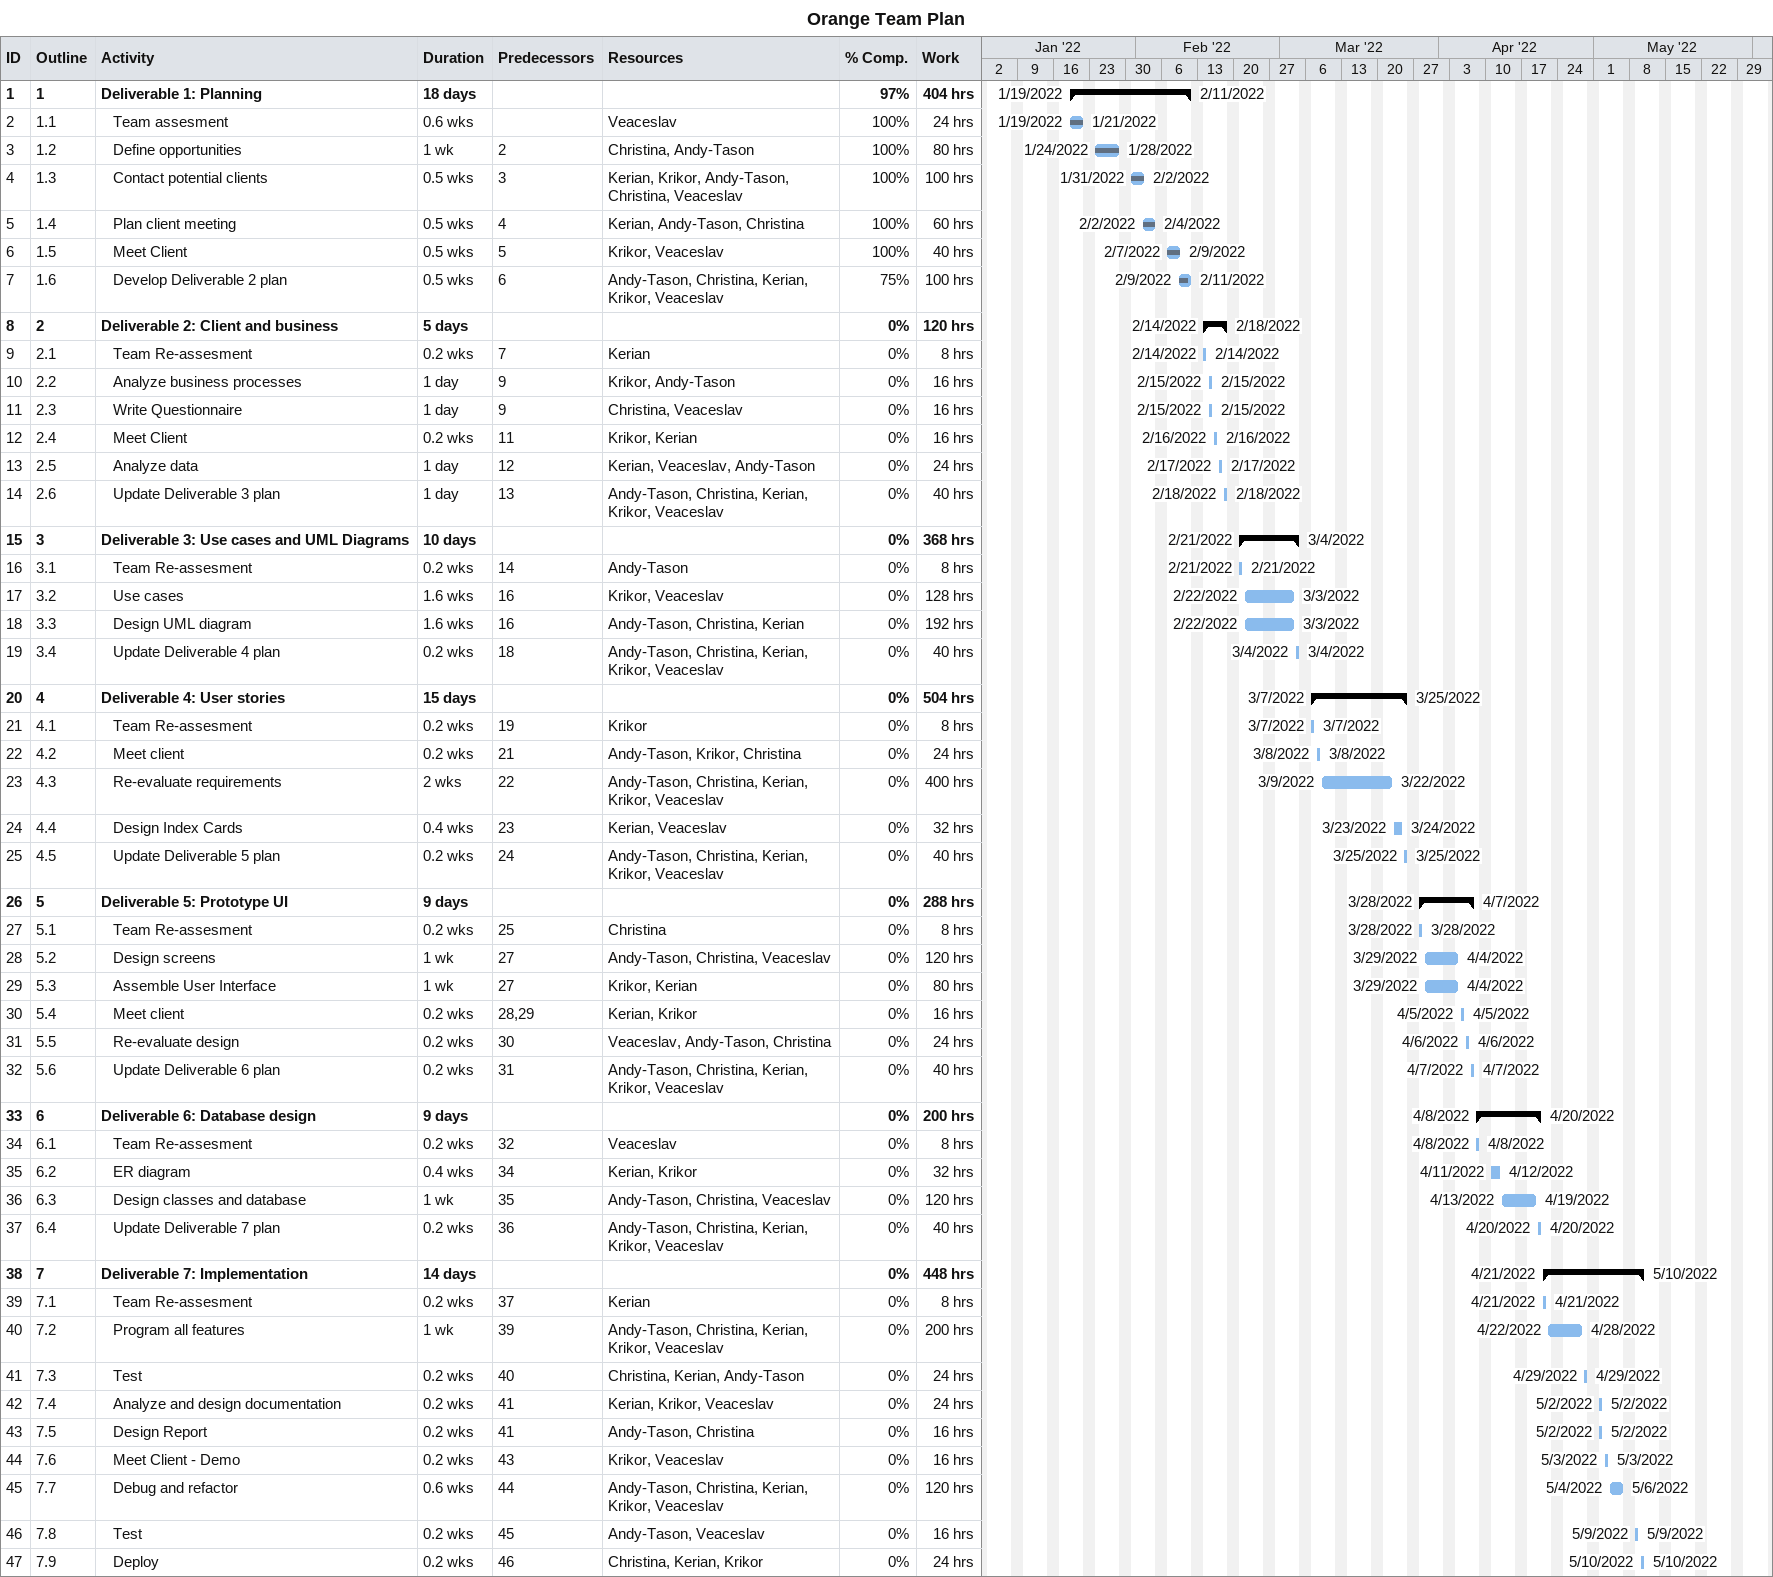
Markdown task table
Orange Team Plan

| ID | WBS | Task | Duration | Start | Finish | Predecessors | Resources | % complete | Work (h) |
|---|---|---|---|---|---|---|---|---|---|
| 1 | 1 | **Deliverable 1: Planning** | 18d | 2022-01-19 | 2022-02-11 |  |  | 97 | 404 |
| 2 | 1.1 | Team assesment | 0.6w | 2022-01-19 | 2022-01-21 |  | Veaceslav | 100 | 24 |
| 3 | 1.2 | Define opportunities | 1w | 2022-01-24 | 2022-01-28 | 2 | Christina, Andy-Tason | 100 | 80 |
| 4 | 1.3 | Contact potential clients | 0.5w | 2022-01-31 | 2022-02-02 | 3 | Kerian, Krikor, Andy-Tason, Christina, Veaceslav | 100 | 100 |
| 5 | 1.4 | Plan client meeting | 0.5w | 2022-02-02 | 2022-02-04 | 4 | Kerian, Andy-Tason, Christina | 100 | 60 |
| 6 | 1.5 | Meet Client | 0.5w | 2022-02-07 | 2022-02-09 | 5 | Krikor, Veaceslav | 100 | 40 |
| 7 | 1.6 | Develop Deliverable 2 plan | 0.5w | 2022-02-09 | 2022-02-11 | 6 | Andy-Tason, Christina, Kerian, Krikor, Veaceslav | 75 | 100 |
| 8 | 2 | **Deliverable 2: Client and business** | 5d | 2022-02-14 | 2022-02-18 |  |  | 0 | 120 |
| 9 | 2.1 | Team Re-assesment | 0.2w | 2022-02-14 | 2022-02-14 | 7 | Kerian | 0 | 8 |
| 10 | 2.2 | Analyze business processes | 1d | 2022-02-15 | 2022-02-15 | 9 | Krikor, Andy-Tason | 0 | 16 |
| 11 | 2.3 | Write Questionnaire | 1d | 2022-02-15 | 2022-02-15 | 9 | Christina, Veaceslav | 0 | 16 |
| 12 | 2.4 | Meet Client | 0.2w | 2022-02-16 | 2022-02-16 | 11 | Krikor, Kerian | 0 | 16 |
| 13 | 2.5 | Analyze data | 1d | 2022-02-17 | 2022-02-17 | 12 | Kerian, Veaceslav, Andy-Tason | 0 | 24 |
| 14 | 2.6 | Update Deliverable 3 plan | 1d | 2022-02-18 | 2022-02-18 | 13 | Andy-Tason, Christina, Kerian, Krikor, Veaceslav | 0 | 40 |
| 15 | 3 | **Deliverable 3: Use cases and UML Diagrams** | 10d | 2022-02-21 | 2022-03-04 |  |  | 0 | 368 |
| 16 | 3.1 | Team Re-assesment | 0.2w | 2022-02-21 | 2022-02-21 | 14 | Andy-Tason | 0 | 8 |
| 17 | 3.2 | Use cases | 1.6w | 2022-02-22 | 2022-03-03 | 16 | Krikor, Veaceslav | 0 | 128 |
| 18 | 3.3 | Design UML diagram | 1.6w | 2022-02-22 | 2022-03-03 | 16 | Andy-Tason, Christina, Kerian | 0 | 192 |
| 19 | 3.4 | Update Deliverable 4 plan | 0.2w | 2022-03-04 | 2022-03-04 | 18 | Andy-Tason, Christina, Kerian, Krikor, Veaceslav | 0 | 40 |
| 20 | 4 | **Deliverable 4: User stories** | 15d | 2022-03-07 | 2022-03-25 |  |  | 0 | 504 |
| 21 | 4.1 | Team Re-assesment | 0.2w | 2022-03-07 | 2022-03-07 | 19 | Krikor | 0 | 8 |
| 22 | 4.2 | Meet client | 0.2w | 2022-03-08 | 2022-03-08 | 21 | Andy-Tason, Krikor, Christina | 0 | 24 |
| 23 | 4.3 | Re-evaluate requirements | 2w | 2022-03-09 | 2022-03-22 | 22 | Andy-Tason, Christina, Kerian, Krikor, Veaceslav | 0 | 400 |
| 24 | 4.4 | Design Index Cards | 0.4w | 2022-03-23 | 2022-03-24 | 23 | Kerian, Veaceslav | 0 | 32 |
| 25 | 4.5 | Update Deliverable 5 plan | 0.2w | 2022-03-25 | 2022-03-25 | 24 | Andy-Tason, Christina, Kerian, Krikor, Veaceslav | 0 | 40 |
| 26 | 5 | **Deliverable 5: Prototype UI** | 9d | 2022-03-28 | 2022-04-07 |  |  | 0 | 288 |
| 27 | 5.1 | Team Re-assesment | 0.2w | 2022-03-28 | 2022-03-28 | 25 | Christina | 0 | 8 |
| 28 | 5.2 | Design screens | 1w | 2022-03-29 | 2022-04-04 | 27 | Andy-Tason, Christina, Veaceslav | 0 | 120 |
| 29 | 5.3 | Assemble User Interface | 1w | 2022-03-29 | 2022-04-04 | 27 | Krikor, Kerian | 0 | 80 |
| 30 | 5.4 | Meet client | 0.2w | 2022-04-05 | 2022-04-05 | 28, 29 | Kerian, Krikor | 0 | 16 |
| 31 | 5.5 | Re-evaluate design | 0.2w | 2022-04-06 | 2022-04-06 | 30 | Veaceslav, Andy-Tason, Christina | 0 | 24 |
| 32 | 5.6 | Update Deliverable 6 plan | 0.2w | 2022-04-07 | 2022-04-07 | 31 | Andy-Tason, Christina, Kerian, Krikor, Veaceslav | 0 | 40 |
| 33 | 6 | **Deliverable 6: Database design** | 9d | 2022-04-08 | 2022-04-20 |  |  | 0 | 200 |
| 34 | 6.1 | Team Re-assesment | 0.2w | 2022-04-08 | 2022-04-08 | 32 | Veaceslav | 0 | 8 |
| 35 | 6.2 | ER diagram | 0.4w | 2022-04-11 | 2022-04-12 | 34 | Kerian, Krikor | 0 | 32 |
| 36 | 6.3 | Design classes and database | 1w | 2022-04-13 | 2022-04-19 | 35 | Andy-Tason, Christina, Veaceslav | 0 | 120 |
| 37 | 6.4 | Update Deliverable 7 plan | 0.2w | 2022-04-20 | 2022-04-20 | 36 | Andy-Tason, Christina, Kerian, Krikor, Veaceslav | 0 | 40 |
| 38 | 7 | **Deliverable 7: Implementation** | 14d | 2022-04-21 | 2022-05-10 |  |  | 0 | 448 |
| 39 | 7.1 | Team Re-assesment | 0.2w | 2022-04-21 | 2022-04-21 | 37 | Kerian | 0 | 8 |
| 40 | 7.2 | Program all features | 1w | 2022-04-22 | 2022-04-28 | 39 | Andy-Tason, Christina, Kerian, Krikor, Veaceslav | 0 | 200 |
| 41 | 7.3 | Test | 0.2w | 2022-04-29 | 2022-04-29 | 40 | Christina, Kerian, Andy-Tason | 0 | 24 |
| 42 | 7.4 | Analyze and design documentation | 0.2w | 2022-05-02 | 2022-05-02 | 41 | Kerian, Krikor, Veaceslav | 0 | 24 |
| 43 | 7.5 | Design Report | 0.2w | 2022-05-02 | 2022-05-02 | 41 | Andy-Tason, Christina | 0 | 16 |
| 44 | 7.6 | Meet Client - Demo | 0.2w | 2022-05-03 | 2022-05-03 | 43 | Krikor, Veaceslav | 0 | 16 |
| 45 | 7.7 | Debug and refactor | 0.6w | 2022-05-04 | 2022-05-06 | 44 | Andy-Tason, Christina, Kerian, Krikor, Veaceslav | 0 | 120 |
| 46 | 7.8 | Test | 0.2w | 2022-05-09 | 2022-05-09 | 45 | Andy-Tason, Veaceslav | 0 | 16 |
| 47 | 7.9 | Deploy | 0.2w | 2022-05-10 | 2022-05-10 | 46 | Christina, Kerian, Krikor | 0 | 24 |
